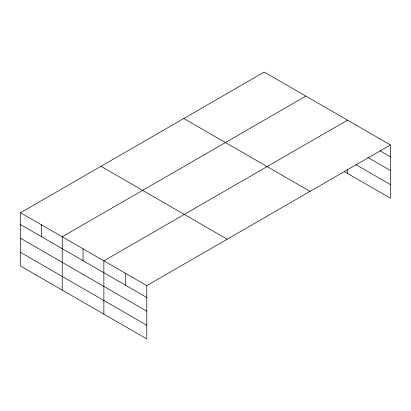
<?xml version="1.0" encoding="UTF-8"?>
<svg xmlns="http://www.w3.org/2000/svg" width="411" height="411" viewBox="0 0 411 411"><rect width="100%" height="100%" fill="white"/><g stroke="black" fill="none" stroke-linecap="round" stroke-linejoin="round"><path stroke-width="0.62" d="M390.45 144.955L264.206 72.069L20.55 212.744L20.55 266.045L146.794 338.931L146.794 285.63L390.45 144.955L390.45 198.256L344.238 171.577M305.866 96.117L62.21 236.793L62.21 290.099M347.526 120.171L103.87 260.846L103.87 314.153M379.995 150.78L390.45 156.817M367.886 157.47L390.45 170.493M355.782 164.57L390.45 184.58M183.799 118.491L310.043 191.377M100.957 166.321L227.201 239.207M20.55 212.744L146.794 285.63M20.55 224.606L146.794 297.492M20.55 238.282L146.794 311.168M20.55 252.375L146.794 325.255M347.526 169.127L347.526 173.478M125.329 273.238L125.329 285.1M83.037 248.819L83.037 260.687M41.377 224.766L41.377 236.633"/></g></svg>
